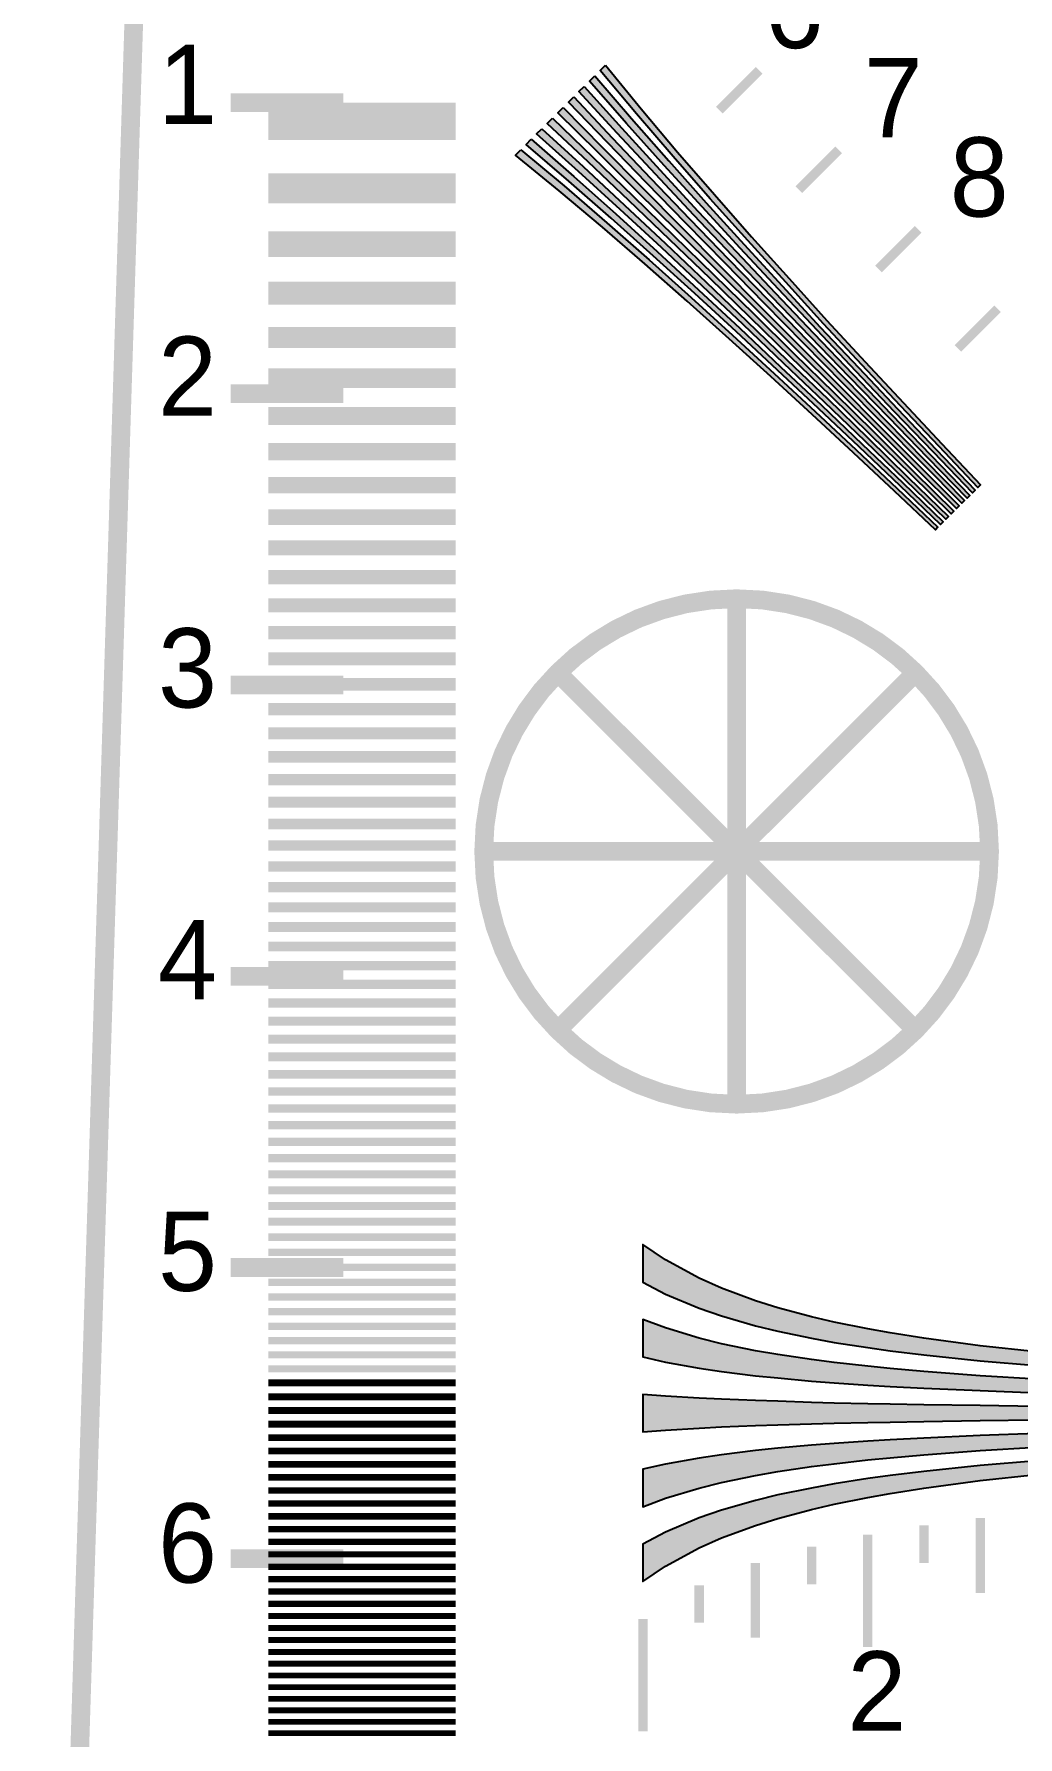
# Model space of a CAD drawing. Header units: millimetres. Extents: x 0 to 1582, y 0 to 984.
# Drawn here: x 381.1 to 591.2, y 435.1 to 798.9 of the extents above; entities that cross this region are included whole.
import ezdxf

# ---------------------------------------------------------------- set-up
doc = ezdxf.new("R2010")
doc.units = ezdxf.units.MM
for name, color, linetype in [('CENTER', 7, 'Continuous'), ('LABELS', 7, 'Continuous'), ('PERIPHERY', 7, 'Continuous')]:
    doc.layers.add(name, color=color, linetype=linetype)

msp = doc.modelspace()

# ---------------------------------------------------------------- hatches: boundary and pattern name
at = {"layer": 'CENTER', "true_color": 0x000000}
h = msp.add_hatch(color=7, dxfattribs=at)
h.dxf.hatch_style = 1
h.paths.add_polyline_path([(511.12, 532.25), (515.92, 529.69), (523.12, 526.65), (527.92, 525.01), (535.12, 522.93), (539.92, 521.77), (547.12, 520.25), (551.92, 519.37), (559.12, 518.25), (563.92, 517.57), (571.12, 516.69), (583.12, 515.45), (595.12, 514.45), (607.12, 513.57), (619.12, 512.85), (631.12, 512.25), (643.12, 511.73), (655.12, 511.25), (667.12, 510.85), (679.12, 510.49), (691.12, 510.13), (703.12, 509.85), (715.12, 509.57), (727.12, 509.33), (739.12, 509.13), (751.12, 508.93), (751.12, 510.25), (739.12, 510.53), (727.12, 510.81), (715.12, 511.09), (703.12, 511.45), (691.12, 511.81), (679.12, 512.25), (667.12, 512.73), (655.12, 513.25), (643.12, 513.85), (631.12, 514.53), (619.12, 515.33), (607.12, 516.25), (595.12, 517.33), (583.12, 518.65), (571.12, 520.25), (563.92, 521.41), (559.12, 522.25), (551.92, 523.69), (547.12, 524.81), (539.92, 526.77), (535.12, 528.25), (527.92, 530.93), (523.12, 533.05), (515.92, 536.97), (511.12, 540.25), (511.12, 532.25), (511.12, 532.25)])
h = msp.add_hatch(color=7, dxfattribs=at)
h.dxf.hatch_style = 1
h.paths.add_polyline_path([(511.12, 516.25), (515.92, 515.17), (523.12, 513.85), (527.92, 513.13), (535.12, 512.25), (539.92, 511.77), (547.12, 511.09), (551.92, 510.73), (559.12, 510.25), (563.92, 509.97), (571.12, 509.57), (583.12, 509.05), (595.12, 508.61), (607.12, 508.25), (619.12, 507.93), (631.12, 507.69), (643.12, 507.45), (655.12, 507.25), (667.12, 507.09), (679.12, 506.93), (691.12, 506.77), (703.12, 506.65), (715.12, 506.53), (727.12, 506.45), (739.12, 506.33), (751.12, 506.25), (751.12, 507.57), (739.12, 507.73), (727.12, 507.89), (715.12, 508.05), (703.12, 508.25), (691.12, 508.45), (679.12, 508.69), (667.12, 508.97), (655.12, 509.25), (643.12, 509.57), (631.12, 509.97), (619.12, 510.41), (607.12, 510.93), (595.12, 511.53), (583.12, 512.25), (571.12, 513.13), (563.92, 513.77), (559.12, 514.25), (551.92, 515.05), (547.12, 515.69), (539.92, 516.77), (535.12, 517.57), (527.92, 519.05), (523.12, 520.25), (515.92, 522.45), (511.12, 524.25), (511.12, 516.25), (511.12, 516.25)])
h = msp.add_hatch(color=7, dxfattribs=at)
h.dxf.hatch_style = 1
h.paths.add_polyline_path([(511.12, 500.25), (515.92, 500.61), (523.12, 501.05), (527.92, 501.29), (535.12, 501.57), (539.92, 501.77), (547.12, 501.97), (551.92, 502.09), (559.12, 502.25), (563.92, 502.33), (571.12, 502.49), (583.12, 502.65), (595.12, 502.81), (607.12, 502.93), (619.12, 503.01), (631.12, 503.09), (643.12, 503.17), (655.12, 503.25), (667.12, 503.29), (679.12, 503.37), (691.12, 503.41), (703.12, 503.45), (715.12, 503.49), (727.12, 503.53), (739.12, 503.57), (751.12, 503.57), (751.12, 504.93), (739.12, 504.93), (727.12, 504.97), (715.12, 505.01), (703.12, 505.05), (691.12, 505.09), (679.12, 505.13), (667.12, 505.21), (655.12, 505.25), (643.12, 505.33), (631.12, 505.41), (619.12, 505.49), (607.12, 505.57), (595.12, 505.69), (583.12, 505.85), (571.12, 506.01), (563.92, 506.17), (559.12, 506.25), (551.92, 506.41), (547.12, 506.53), (539.92, 506.77), (535.12, 506.93), (527.92, 507.21), (523.12, 507.45), (515.92, 507.89), (511.12, 508.25), (511.12, 500.25), (511.12, 500.25)])
h = msp.add_hatch(color=7, dxfattribs=at)
h.dxf.hatch_style = 1
h.paths.add_polyline_path([(511.12, 484.25), (515.92, 486.05), (523.12, 488.25), (527.92, 489.45), (535.12, 490.93), (539.92, 491.77), (547.12, 492.81), (551.92, 493.45), (559.12, 494.25), (563.92, 494.73), (571.12, 495.37), (583.12, 496.25), (595.12, 496.97), (607.12, 497.57), (619.12, 498.09), (631.12, 498.53), (643.12, 498.93), (655.12, 499.25), (667.12, 499.53), (679.12, 499.81), (691.12, 500.05), (703.12, 500.25), (715.12, 500.45), (727.12, 500.61), (739.12, 500.77), (751.12, 500.93), (751.12, 502.25), (739.12, 502.17), (727.12, 502.05), (715.12, 501.97), (703.12, 501.85), (691.12, 501.73), (679.12, 501.57), (667.12, 501.41), (655.12, 501.25), (643.12, 501.05), (631.12, 500.81), (619.12, 500.57), (607.12, 500.25), (595.12, 499.89), (583.12, 499.45), (571.12, 498.93), (563.92, 498.53), (559.12, 498.25), (551.92, 497.77), (547.12, 497.41), (539.92, 496.77), (535.12, 496.25), (527.92, 495.37), (523.12, 494.65), (515.92, 493.33), (511.12, 492.25), (511.12, 484.25), (511.12, 484.25)])
h = msp.add_hatch(color=7, dxfattribs=at)
h.dxf.hatch_style = 1
h.paths.add_polyline_path([(511.12, 468.25), (515.92, 471.53), (523.12, 475.45), (527.92, 477.57), (535.12, 480.25), (539.92, 481.77), (547.12, 483.69), (551.92, 484.81), (559.12, 486.25), (563.92, 487.09), (571.12, 488.25), (583.12, 489.85), (595.12, 491.17), (607.12, 492.25), (619.12, 493.17), (631.12, 493.97), (643.12, 494.65), (655.12, 495.25), (667.12, 495.77), (679.12, 496.25), (691.12, 496.69), (703.12, 497.05), (715.12, 497.41), (727.12, 497.69), (739.12, 497.97), (751.12, 498.25), (751.12, 499.57), (739.12, 499.37), (727.12, 499.17), (715.12, 498.93), (703.12, 498.65), (691.12, 498.37), (679.12, 498.01), (667.12, 497.65), (655.12, 497.25), (643.12, 496.77), (631.12, 496.25), (619.12, 495.65), (607.12, 494.93), (595.12, 494.05), (583.12, 493.05), (571.12, 491.81), (563.92, 490.93), (559.12, 490.25), (551.92, 489.13), (547.12, 488.25), (539.92, 486.77), (535.12, 485.57), (527.92, 483.49), (523.12, 481.85), (515.92, 478.81), (511.12, 476.25), (511.12, 468.25)])
at = {"layer": 'PERIPHERY', "true_color": 0x000000}
h = msp.add_hatch(color=7, dxfattribs=at)
h.dxf.hatch_style = 1
h.paths.add_polyline_path([(500.86, 789.99), (508.66, 780.82), (516.61, 771.8), (524.61, 762.83), (532.7, 753.95), (540.82, 745.1), (548.99, 736.3), (557.23, 727.56), (565.46, 718.82), (573.74, 710.14), (582.03, 701.46), (581.47, 700.89), (573.15, 709.55), (564.83, 718.2), (556.55, 726.89), (548.29, 735.6), (540.08, 744.37), (531.88, 753.13), (523.74, 761.96), (515.65, 770.84), (507.64, 779.8), (499.72, 788.85), (500.86, 789.99)])
h = msp.add_hatch(color=7, dxfattribs=at)
h.dxf.hatch_style = 1
h.paths.add_polyline_path([(503.12, 792.25), (510.73, 782.89), (518.48, 773.67), (526.37, 764.59), (534.32, 755.57), (542.35, 746.63), (550.41, 737.72), (558.56, 728.89), (566.73, 720.1), (574.93, 711.33), (583.16, 702.59), (582.6, 702.02), (574.34, 710.74), (566.11, 719.48), (557.88, 728.22), (549.7, 737.01), (541.59, 745.87), (533.5, 754.75), (525.49, 763.71), (517.54, 772.73), (509.71, 781.87), (501.99, 791.12), (503.12, 792.25)])
h = msp.add_hatch(color=7, dxfattribs=at)
h.dxf.hatch_style = 1
h.paths.add_polyline_path([(498.59, 787.72), (506.62, 778.79), (514.71, 769.9), (522.86, 761.08), (531.09, 752.34), (539.32, 743.6), (547.58, 734.89), (555.9, 726.24), (564.21, 717.58), (572.56, 708.95), (580.9, 700.33), (580.33, 699.76), (571.96, 708.36), (563.59, 716.96), (555.22, 725.56), (546.87, 734.19), (538.56, 742.84), (530.27, 751.52), (522.01, 760.23), (513.78, 768.97), (505.58, 777.74), (497.46, 786.59), (498.59, 787.72)])
h = msp.add_hatch(color=7, dxfattribs=at)
h.dxf.hatch_style = 1
h.paths.add_polyline_path([(494.07, 783.2), (502.5, 774.66), (510.95, 766.14), (519.38, 757.6), (527.84, 749.09), (536.3, 740.57), (544.75, 732.06), (553.24, 723.57), (561.7, 715.06), (570.18, 706.58), (578.64, 698.06), (578.07, 697.5), (569.56, 705.95), (561.07, 714.44), (552.56, 722.9), (544.05, 731.35), (535.56, 739.84), (527.05, 748.3), (518.53, 756.75), (509.99, 765.18), (501.48, 773.64), (492.94, 782.07), (494.07, 783.2)])
h = msp.add_hatch(color=7, dxfattribs=at)
h.dxf.hatch_style = 1
h.paths.add_polyline_path([(496.33, 785.46), (504.56, 776.72), (512.82, 768.01), (521.14, 759.36), (529.45, 750.7), (537.83, 742.1), (546.17, 733.48), (554.57, 724.91), (562.97, 716.34), (571.37, 707.77), (579.77, 699.2), (579.2, 698.63), (570.78, 707.17), (562.32, 715.69), (553.89, 724.23), (545.46, 732.77), (537.06, 741.34), (528.66, 749.91), (520.26, 758.48), (511.89, 767.08), (503.54, 775.71), (495.2, 784.33), (496.33, 785.46)])
h = msp.add_hatch(color=7, dxfattribs=at)
h.dxf.hatch_style = 1
h.paths.add_polyline_path([(489.54, 778.67), (498.39, 770.56), (507.16, 762.35), (515.9, 754.12), (524.61, 745.86), (533.3, 737.58), (541.92, 729.23), (550.58, 720.92), (559.18, 712.54), (567.77, 704.17), (576.37, 695.8), (575.81, 695.23), (567.18, 703.58), (558.56, 711.92), (549.9, 720.24), (541.22, 728.52), (532.53, 736.81), (523.8, 745.04), (515.06, 753.27), (506.23, 761.42), (497.35, 769.51), (488.41, 777.54), (489.54, 778.67)])
h = msp.add_hatch(color=7, dxfattribs=at)
h.dxf.hatch_style = 1
h.paths.add_polyline_path([(491.8, 780.93), (500.43, 772.59), (509.06, 764.25), (517.66, 755.88), (526.23, 747.48), (534.8, 739.08), (543.34, 730.65), (551.91, 722.25), (560.45, 713.82), (568.96, 705.36), (577.51, 696.93), (576.94, 696.37), (568.37, 704.77), (559.8, 713.17), (551.23, 721.57), (542.63, 729.94), (534.03, 738.31), (525.44, 746.68), (516.78, 755), (508.12, 763.32), (499.41, 771.57), (490.67, 779.81), (491.8, 780.93)])
h = msp.add_hatch(color=7, dxfattribs=at)
h.dxf.hatch_style = 1
h.paths.add_polyline_path([(487.28, 776.41), (496.33, 768.49), (505.3, 760.49), (514.18, 752.4), (523, 744.25), (531.77, 736.05), (540.51, 727.82), (549.25, 719.59), (557.93, 711.3), (566.59, 702.99), (575.24, 694.67), (574.68, 694.11), (566, 702.39), (557.31, 710.68), (548.57, 718.91), (539.81, 727.11), (531.04, 735.32), (522.18, 743.43), (513.3, 751.52), (504.34, 759.53), (495.31, 767.48), (486.15, 775.28), (487.28, 776.41)])
h = msp.add_hatch(color=7, dxfattribs=at)
h.dxf.hatch_style = 1
h.paths.add_polyline_path([(485.02, 774.15), (494.27, 766.43), (503.4, 758.59), (512.43, 750.64), (521.39, 742.64), (530.27, 734.55), (539.1, 726.4), (547.92, 718.26), (556.66, 710.03), (565.4, 701.8), (574.11, 693.54), (573.55, 692.97), (564.81, 701.2), (556.04, 709.41), (547.24, 717.58), (538.39, 725.7), (529.51, 733.79), (520.57, 741.82), (511.55, 749.77), (502.47, 757.66), (493.25, 765.41), (483.89, 773.02), (485.02, 774.15)])

# ---------------------------------------------------------------- linework, layer by layer
at = {"layer": 'CENTER', "color": 250, "lineweight": 35}
for points, const_width in [([(585.12, 624.25), (584.84, 618.73), (584.02, 613.37), (582.69, 608.19), (580.88, 603.23), (578.6, 598.51), (575.9, 594.06), (572.79, 589.9), (569.3, 586.07), (565.47, 582.58), (561.31, 579.47), (556.86, 576.77), (552.14, 574.49), (547.18, 572.68), (542, 571.35), (536.64, 570.53), (531.12, 570.25), (525.6, 570.53), (520.24, 571.35), (515.06, 572.68), (510.1, 574.49), (505.38, 576.77), (500.93, 579.47), (496.77, 582.58), (492.94, 586.07), (489.45, 589.9), (486.34, 594.06), (483.64, 598.51), (481.36, 603.23), (479.55, 608.19), (478.22, 613.37), (477.4, 618.73), (477.12, 624.25), (477.4, 629.77), (478.22, 635.13), (479.55, 640.31), (481.36, 645.27), (483.64, 649.99), (486.34, 654.44), (489.45, 658.6), (492.94, 662.43), (496.77, 665.92), (500.93, 669.03), (505.38, 671.73), (510.1, 674.01), (515.06, 675.82), (520.24, 677.15), (525.6, 677.97), (531.12, 678.25), (536.64, 677.97), (542, 677.15), (547.18, 675.82), (552.14, 674.01), (556.86, 671.73), (561.31, 669.03), (565.47, 665.92), (569.3, 662.43), (572.79, 658.6), (575.9, 654.44), (578.6, 649.99), (580.88, 645.27), (582.69, 640.31), (584.02, 635.13), (584.84, 629.77), (585.12, 624.25)], 4), ([(531.12, 678.25), (531.12, 570.25)], 4), ([(492.93, 586.07), (569.3, 662.43)], 4), ([(492.94, 662.43), (569.3, 586.07)], 4), ([(477.12, 624.25), (585.12, 624.25)], 4), ([(571.12, 472.25), (571.12, 480.25)], 2), ([(583.12, 465.85), (583.12, 481.85)], 2), ([(547.12, 467.69), (547.12, 475.69)], 2), ([(559.12, 454.25), (559.12, 478.25)], 2), ([(535.12, 456.25), (535.12, 472.25)], 2), ([(523.12, 459.45), (523.12, 467.45)], 2), ([(511.12, 436.25), (511.12, 460.25)], 2)]:
    msp.add_lwpolyline(points, dxfattribs=dict(at, const_width=const_width))
at = {"layer": 'CENTER', "color": 250}
for points in [[(595.12, 517.33), (583.12, 518.65), (571.12, 520.25), (563.92, 521.41), (559.12, 522.25), (551.92, 523.69), (547.12, 524.81), (539.92, 526.77), (535.12, 528.25), (527.92, 530.93), (523.12, 533.05), (515.92, 536.97), (511.12, 540.25), (511.12, 532.25), (511.12, 532.25), (511.12, 532.25), (515.92, 529.69), (523.12, 526.65), (527.92, 525.01), (535.12, 522.93), (539.92, 521.77), (547.12, 520.25), (551.92, 519.37), (559.12, 518.25), (563.92, 517.57), (571.12, 516.69), (583.12, 515.45), (595.12, 514.45)], [(595.12, 511.53), (583.12, 512.25), (571.12, 513.13), (563.92, 513.77), (559.12, 514.25), (551.92, 515.05), (547.12, 515.69), (539.92, 516.77), (535.12, 517.57), (527.92, 519.05), (523.12, 520.25), (515.92, 522.45), (511.12, 524.25), (511.12, 516.25), (511.12, 516.25), (511.12, 516.25), (515.92, 515.17), (523.12, 513.85), (527.92, 513.13), (535.12, 512.25), (539.92, 511.77), (547.12, 511.09), (551.92, 510.73), (559.12, 510.25), (563.92, 509.97), (571.12, 509.57), (583.12, 509.05), (595.12, 508.61)], [(595.12, 505.69), (583.12, 505.85), (571.12, 506.01), (563.92, 506.17), (559.12, 506.25), (551.92, 506.41), (547.12, 506.53), (539.92, 506.77), (535.12, 506.93), (527.92, 507.21), (523.12, 507.45), (515.92, 507.89), (511.12, 508.25), (511.12, 500.25), (511.12, 500.25), (511.12, 500.25), (515.92, 500.61), (523.12, 501.05), (527.92, 501.29), (535.12, 501.57), (539.92, 501.77), (547.12, 501.97), (551.92, 502.09), (559.12, 502.25), (563.92, 502.33), (571.12, 502.49), (583.12, 502.65), (595.12, 502.81)], [(595.12, 499.89), (583.12, 499.45), (571.12, 498.93), (563.92, 498.53), (559.12, 498.25), (551.92, 497.77), (547.12, 497.41), (539.92, 496.77), (535.12, 496.25), (527.92, 495.37), (523.12, 494.65), (515.92, 493.33), (511.12, 492.25), (511.12, 484.25), (511.12, 484.25), (511.12, 484.25), (515.92, 486.05), (523.12, 488.25), (527.92, 489.45), (535.12, 490.93), (539.92, 491.77), (547.12, 492.81), (551.92, 493.45), (559.12, 494.25), (563.92, 494.73), (571.12, 495.37), (583.12, 496.25), (595.12, 496.97)], [(595.12, 494.05), (583.12, 493.05), (571.12, 491.81), (563.92, 490.93), (559.12, 490.25), (551.92, 489.13), (547.12, 488.25), (539.92, 486.77), (535.12, 485.57), (527.92, 483.49), (523.12, 481.85), (515.92, 478.81), (511.12, 476.25), (511.12, 468.25), (511.12, 468.25), (515.92, 471.53), (523.12, 475.45), (527.92, 477.57), (535.12, 480.25), (539.92, 481.77), (547.12, 483.69), (551.92, 484.81), (559.12, 486.25), (563.92, 487.09), (571.12, 488.25), (583.12, 489.85), (595.12, 491.17)]]:
    msp.add_lwpolyline(points, dxfattribs=at)
at = {"layer": 'CENTER', "color": 250, "true_color": 0x000000}
for points in [[(511.12, 532.25), (515.92, 536.97), (511.12, 540.25)], [(511.12, 532.25), (523.12, 533.05), (515.92, 536.97)], [(511.12, 532.25), (527.92, 530.93), (523.12, 533.05)], [(511.12, 532.25), (515.92, 529.69), (523.12, 526.65)], [(511.12, 532.25), (523.12, 526.65), (527.92, 525.01)], [(511.12, 532.25), (527.92, 525.01), (535.12, 522.93)], [(511.12, 532.25), (535.12, 522.93), (539.92, 521.77)], [(511.12, 532.25), (539.92, 521.77), (547.12, 520.25)], [(511.12, 532.25), (547.12, 520.25), (551.92, 519.37)], [(511.12, 532.25), (551.92, 519.37), (559.12, 518.25)], [(511.12, 532.25), (559.12, 518.25), (563.92, 517.57)], [(511.12, 532.25), (563.92, 517.57), (571.12, 516.69)], [(511.12, 532.25), (571.12, 516.69), (583.12, 515.45)], [(511.12, 532.25), (583.12, 515.45), (595.12, 514.45)], [(511.12, 532.25), (595.12, 514.45), (551.92, 523.69)], [(511.12, 532.25), (551.92, 523.69), (547.12, 524.81)], [(511.12, 532.25), (547.12, 524.81), (539.92, 526.77)], [(511.12, 532.25), (539.92, 526.77), (535.12, 528.25)], [(511.12, 532.25), (535.12, 528.25), (527.92, 530.93)], [(511.12, 516.25), (515.92, 522.45), (511.12, 524.25)], [(511.12, 516.25), (523.12, 520.25), (515.92, 522.45)], [(595.12, 514.45), (559.12, 522.25), (551.92, 523.69)], [(595.12, 514.45), (563.92, 521.41), (559.12, 522.25)], [(595.12, 514.45), (571.12, 520.25), (563.92, 521.41)], [(511.12, 516.25), (527.92, 519.05), (523.12, 520.25)], [(511.12, 516.25), (535.12, 517.57), (527.92, 519.05)], [(511.12, 516.25), (539.92, 516.77), (535.12, 517.57)], [(511.12, 516.25), (547.12, 515.69), (539.92, 516.77)], [(595.12, 514.45), (583.12, 518.65), (571.12, 520.25)], [(595.12, 514.45), (595.12, 517.33), (583.12, 518.65)], [(511.12, 516.25), (515.92, 515.17), (523.12, 513.85)], [(511.12, 516.25), (523.12, 513.85), (527.92, 513.13)], [(511.12, 516.25), (527.92, 513.13), (535.12, 512.25)], [(511.12, 516.25), (535.12, 512.25), (539.92, 511.77)], [(511.12, 516.25), (539.92, 511.77), (547.12, 511.09)], [(511.12, 516.25), (547.12, 511.09), (551.92, 510.73)], [(511.12, 516.25), (551.92, 510.73), (559.12, 510.25)], [(511.12, 516.25), (559.12, 510.25), (563.92, 509.97)], [(511.12, 516.25), (563.92, 509.97), (571.12, 509.57)], [(511.12, 516.25), (571.12, 509.57), (583.12, 509.05)], [(511.12, 516.25), (583.12, 509.05), (595.12, 508.61)], [(511.12, 516.25), (595.12, 508.61), (607.12, 508.25)], [(511.12, 516.25), (607.12, 508.25), (619.12, 507.93)], [(511.12, 516.25), (619.12, 507.93), (631.12, 507.69)], [(511.12, 516.25), (631.12, 507.69), (643.12, 507.45)], [(511.12, 516.25), (643.12, 507.45), (655.12, 507.25)], [(511.12, 516.25), (655.12, 507.25), (667.12, 507.09)], [(511.12, 516.25), (667.12, 507.09), (595.12, 511.53)], [(511.12, 516.25), (595.12, 511.53), (583.12, 512.25)], [(511.12, 516.25), (583.12, 512.25), (571.12, 513.13)], [(511.12, 516.25), (571.12, 513.13), (563.92, 513.77)], [(511.12, 516.25), (563.92, 513.77), (559.12, 514.25)], [(511.12, 516.25), (559.12, 514.25), (551.92, 515.05)], [(511.12, 516.25), (551.92, 515.05), (547.12, 515.69)], [(511.12, 500.25), (515.92, 507.89), (511.12, 508.25)], [(511.12, 500.25), (523.12, 507.45), (515.92, 507.89)], [(511.12, 500.25), (527.92, 507.21), (523.12, 507.45)], [(511.12, 500.25), (535.12, 506.93), (527.92, 507.21)], [(511.12, 500.25), (539.92, 506.77), (535.12, 506.93)], [(511.12, 500.25), (547.12, 506.53), (539.92, 506.77)], [(511.12, 500.25), (551.92, 506.41), (547.12, 506.53)], [(511.12, 500.25), (559.12, 506.25), (551.92, 506.41)], [(511.12, 500.25), (563.92, 506.17), (559.12, 506.25)], [(511.12, 500.25), (571.12, 506.01), (563.92, 506.17)], [(511.12, 500.25), (583.12, 505.85), (571.12, 506.01)], [(511.12, 500.25), (515.92, 500.61), (583.12, 505.85)], [(515.92, 500.61), (595.12, 505.69), (583.12, 505.85)], [(515.92, 500.61), (523.12, 501.05), (595.12, 505.69)], [(523.12, 501.05), (607.12, 505.57), (595.12, 505.69)], [(523.12, 501.05), (527.92, 501.29), (607.12, 505.57)], [(527.92, 501.29), (619.12, 505.49), (607.12, 505.57)], [(527.92, 501.29), (539.92, 501.77), (619.12, 505.49)], [(539.92, 501.77), (631.12, 505.41), (619.12, 505.49)], [(539.92, 501.77), (643.12, 505.33), (631.12, 505.41)], [(539.92, 501.77), (655.12, 505.25), (643.12, 505.33)], [(539.92, 501.77), (547.12, 501.97), (655.12, 505.25)], [(547.12, 501.97), (667.12, 505.21), (655.12, 505.25)], [(547.12, 501.97), (551.92, 502.09), (667.12, 505.21)], [(551.92, 502.09), (679.12, 505.13), (667.12, 505.21)], [(551.92, 502.09), (559.12, 502.25), (679.12, 505.13)], [(559.12, 502.25), (691.12, 505.09), (679.12, 505.13)], [(559.12, 502.25), (571.12, 502.49), (691.12, 505.09)], [(559.12, 502.25), (563.92, 502.33), (571.12, 502.49)], [(571.12, 502.49), (703.12, 505.05), (691.12, 505.09)], [(571.12, 502.49), (715.12, 505.01), (703.12, 505.05)], [(571.12, 502.49), (727.12, 504.97), (715.12, 505.01)], [(571.12, 502.49), (739.12, 504.93), (727.12, 504.97)], [(571.12, 502.49), (583.12, 502.65), (751.12, 504.93)], [(571.12, 502.49), (751.12, 504.93), (739.12, 504.93)], [(583.12, 502.65), (595.12, 502.81), (751.12, 504.93)], [(523.12, 488.25), (527.92, 489.45), (563.92, 498.53)], [(523.12, 488.25), (563.92, 498.53), (559.12, 498.25)], [(527.92, 501.29), (535.12, 501.57), (539.92, 501.77)], [(527.92, 489.45), (535.12, 490.93), (571.12, 498.93)], [(527.92, 489.45), (571.12, 498.93), (563.92, 498.53)], [(535.12, 490.93), (539.92, 491.77), (583.12, 499.45)], [(535.12, 490.93), (583.12, 499.45), (571.12, 498.93)], [(539.92, 491.77), (547.12, 492.81), (595.12, 499.89)], [(539.92, 491.77), (595.12, 499.89), (583.12, 499.45)], [(547.12, 492.81), (551.92, 493.45), (595.12, 499.89)], [(551.92, 493.45), (559.12, 494.25), (607.12, 500.25)], [(551.92, 493.45), (607.12, 500.25), (595.12, 499.89)], [(559.12, 494.25), (563.92, 494.73), (619.12, 500.57)], [(559.12, 494.25), (619.12, 500.57), (607.12, 500.25)], [(563.92, 494.73), (571.12, 495.37), (631.12, 500.81)], [(563.92, 494.73), (631.12, 500.81), (619.12, 500.57)], [(571.12, 495.37), (583.12, 496.25), (643.12, 501.05)], [(571.12, 495.37), (643.12, 501.05), (631.12, 500.81)], [(583.12, 496.25), (595.12, 496.97), (667.12, 501.41)], [(583.12, 496.25), (667.12, 501.41), (655.12, 501.25)], [(583.12, 496.25), (655.12, 501.25), (643.12, 501.05)], [(511.12, 484.25), (515.92, 486.05), (539.92, 496.77)], [(511.12, 484.25), (539.92, 496.77), (535.12, 496.25)], [(511.12, 484.25), (535.12, 496.25), (527.92, 495.37)], [(511.12, 484.25), (527.92, 495.37), (523.12, 494.65)], [(515.92, 486.05), (523.12, 488.25), (551.92, 497.77)], [(515.92, 486.05), (551.92, 497.77), (547.12, 497.41)], [(515.92, 486.05), (547.12, 497.41), (539.92, 496.77)], [(523.12, 488.25), (559.12, 498.25), (551.92, 497.77)], [(559.12, 486.25), (563.92, 487.09), (607.12, 494.93)], [(559.12, 486.25), (607.12, 494.93), (595.12, 494.05)], [(563.92, 487.09), (571.12, 488.25), (607.12, 494.93)], [(571.12, 488.25), (583.12, 489.85), (619.12, 495.65)], [(571.12, 488.25), (619.12, 495.65), (607.12, 494.93)], [(583.12, 489.85), (595.12, 491.17), (643.12, 496.77)], [(583.12, 489.85), (643.12, 496.77), (631.12, 496.25)], [(583.12, 489.85), (631.12, 496.25), (619.12, 495.65)], [(511.12, 484.25), (523.12, 494.65), (515.92, 493.33)], [(511.12, 476.25), (551.92, 484.81), (595.12, 494.05)], [(511.12, 476.25), (595.12, 494.05), (583.12, 493.05)], [(511.12, 484.25), (515.92, 493.33), (511.12, 492.25)], [(511.12, 476.25), (583.12, 493.05), (571.12, 491.81)], [(511.12, 476.25), (571.12, 491.81), (563.92, 490.93)], [(551.92, 484.81), (559.12, 486.25), (595.12, 494.05)], [(511.12, 476.25), (563.92, 490.93), (559.12, 490.25)], [(511.12, 476.25), (559.12, 490.25), (551.92, 489.13)], [(511.12, 476.25), (551.92, 489.13), (547.12, 488.25)], [(511.12, 476.25), (547.12, 488.25), (539.92, 486.77)], [(511.12, 476.25), (539.92, 486.77), (535.12, 485.57)], [(511.12, 476.25), (535.12, 485.57), (527.92, 483.49)], [(511.12, 476.25), (547.12, 483.69), (551.92, 484.81)], [(511.12, 476.25), (539.92, 481.77), (547.12, 483.69)], [(511.12, 476.25), (527.92, 483.49), (523.12, 481.85)], [(523.12, 481.85), (515.92, 478.81), (511.12, 476.25)], [(511.12, 476.25), (535.12, 480.25), (539.92, 481.77)], [(511.12, 476.25), (527.92, 477.57), (535.12, 480.25)], [(511.12, 476.25), (523.12, 475.45), (527.92, 477.57)], [(511.12, 476.25), (511.12, 468.25), (515.92, 471.53)], [(511.12, 476.25), (515.92, 471.53), (523.12, 475.45)]]:
    msp.add_solid(points, dxfattribs=at)
at = {"layer": 'PERIPHERY', "color": 250, "lineweight": 35}
for points, const_width in [([(403.12, 824.25), (383.12, 184.25)], 3.99), ([(535.93, 791.12), (527.44, 782.63)], 2), ([(447.12, 784.25), (423.12, 784.25)], 4), ([(471.12, 780.25), (431.12, 780.25)], 8), ([(552.9, 774.15), (544.41, 765.66)], 2), ([(471.12, 765.94), (431.12, 765.94)], 6.44), ([(471.12, 754), (431.12, 754)], 5.55), ([(569.87, 757.18), (561.38, 748.69)], 2), ([(471.12, 743.53), (431.12, 743.53)], 4.95), ([(586.84, 740.21), (578.35, 731.72)], 2), ([(471.12, 734.07), (431.12, 734.07)], 4.52), ([(447.12, 722.03), (423.12, 722.03)], 4), ([(471.12, 725.37), (431.12, 725.37)], 4.18), ([(471.12, 717.29), (431.12, 717.29)], 3.91), ([(471.12, 709.69), (431.12, 709.69)], 3.69), ([(471.12, 702.5), (431.12, 702.5)], 3.5), ([(471.12, 695.67), (431.12, 695.67)], 3.34), ([(471.12, 689.14), (431.12, 689.14)], 3.2), ([(471.12, 682.87), (431.12, 682.87)], 3.07), ([(471.12, 676.84), (431.12, 676.84)], 2.96), ([(471.12, 671.02), (431.12, 671.02)], 2.86), ([(471.12, 665.39), (431.12, 665.39)], 2.77), ([(447.12, 659.81), (423.12, 659.81)], 4), ([(471.12, 659.94), (431.12, 659.94)], 2.69), ([(471.12, 654.64), (431.12, 654.64)], 2.61), ([(471.12, 649.48), (431.12, 649.48)], 2.54), ([(471.12, 644.46), (431.12, 644.46)], 2.48), ([(471.12, 639.56), (431.12, 639.56)], 2.42), ([(471.12, 634.78), (431.12, 634.78)], 2.36), ([(471.12, 630.1), (431.12, 630.1)], 2.31), ([(471.12, 625.52), (431.12, 625.52)], 2.26), ([(471.12, 621.04), (431.12, 621.04)], 2.22), ([(471.12, 616.64), (431.12, 616.64)], 2.18), ([(471.12, 612.33), (431.12, 612.33)], 2.14), ([(471.12, 608.1), (431.12, 608.1)], 2.1), ([(471.12, 603.94), (431.12, 603.94)], 2.06), ([(471.12, 599.85), (431.12, 599.85)], 2.03), ([(447.12, 597.58), (423.12, 597.58)], 4), ([(471.12, 595.83), (431.12, 595.83)], 1.99), ([(471.12, 591.88), (431.12, 591.88)], 1.96), ([(471.12, 587.98), (431.12, 587.98)], 1.93), ([(471.12, 584.14), (431.12, 584.14)], 1.9), ([(471.12, 580.36), (431.12, 580.36)], 1.88), ([(471.12, 576.64), (431.12, 576.64)], 1.85), ([(471.12, 572.96), (431.12, 572.96)], 1.83), ([(471.12, 569.33), (431.12, 569.33)], 1.8), ([(471.12, 565.75), (431.12, 565.75)], 1.78), ([(471.12, 562.21), (431.12, 562.21)], 1.76), ([(471.12, 558.72), (431.12, 558.72)], 1.74), ([(471.12, 555.27), (431.12, 555.27)], 1.71), ([(471.12, 551.86), (431.12, 551.86)], 1.69), ([(471.12, 548.49), (431.12, 548.49)], 1.68), ([(471.12, 545.16), (431.12, 545.16)], 1.66), ([(471.12, 541.87), (431.12, 541.87)], 1.64), ([(471.12, 538.61), (431.12, 538.61)], 1.62), ([(447.12, 535.36), (423.12, 535.36)], 4), ([(471.12, 535.38), (431.12, 535.38)], 1.6), ([(471.12, 532.19), (431.12, 532.19)], 1.59), ([(471.12, 529.03), (431.12, 529.03)], 1.57), ([(471.12, 525.9), (431.12, 525.9)], 1.56), ([(471.12, 522.8), (431.12, 522.8)], 1.54), ([(471.12, 519.73), (431.12, 519.73)], 1.53), ([(471.12, 516.69), (431.12, 516.69)], 1.51), ([(471.12, 513.68), (431.12, 513.68)], 1.5), ([(471.12, 510.7), (431.12, 510.7)], 1.49), ([(471.12, 507.74), (431.12, 507.74)], 1.47), ([(471.12, 504.81), (431.12, 504.81)], 1.46), ([(471.12, 501.9), (431.12, 501.9)], 1.45), ([(471.12, 499.02), (431.12, 499.02)], 1.44), ([(471.12, 496.16), (431.12, 496.16)], 1.42), ([(471.12, 493.32), (431.12, 493.32)], 1.41), ([(471.12, 490.51), (431.12, 490.51)], 1.4), ([(471.12, 487.72), (431.12, 487.72)], 1.39), ([(471.12, 484.95), (431.12, 484.95)], 1.38), ([(471.12, 482.2), (431.12, 482.2)], 1.37), ([(471.12, 479.47), (431.12, 479.47)], 1.36), ([(471.12, 476.76), (431.12, 476.76)], 1.35), ([(447.12, 473.14), (423.12, 473.14)], 4), ([(471.12, 474.08), (431.12, 474.08)], 1.34), ([(471.12, 471.41), (431.12, 471.41)], 1.33), ([(471.12, 468.76), (431.12, 468.76)], 1.32), ([(471.12, 466.13), (431.12, 466.13)], 1.31), ([(471.12, 463.51), (431.12, 463.51)], 1.3), ([(471.12, 460.92), (431.12, 460.92)], 1.29), ([(471.12, 458.34), (431.12, 458.34)], 1.28), ([(471.12, 455.78), (431.12, 455.78)], 1.28), ([(471.12, 453.23), (431.12, 453.23)], 1.27), ([(471.12, 450.71), (431.12, 450.71)], 1.26), ([(471.12, 448.2), (431.12, 448.2)], 1.25), ([(471.12, 445.7), (431.12, 445.7)], 1.24), ([(471.12, 443.22), (431.12, 443.22)], 1.24), ([(471.12, 440.75), (431.12, 440.75)], 1.23), ([(471.12, 438.31), (431.12, 438.31)], 1.22), ([(471.12, 435.87), (431.12, 435.87)], 1.21)]:
    msp.add_lwpolyline(points, dxfattribs=dict(at, const_width=const_width))
at = {"layer": 'PERIPHERY', "color": 250}
for points in [[(500.86, 789.99), (508.66, 780.82), (516.61, 771.8), (524.61, 762.83), (532.7, 753.95), (540.82, 745.1), (548.99, 736.3), (557.23, 727.56), (565.46, 718.82), (573.74, 710.14), (582.03, 701.46), (581.47, 700.89), (573.15, 709.55), (564.83, 718.2), (556.55, 726.89), (548.29, 735.6), (540.08, 744.37), (531.88, 753.13), (523.74, 761.96), (515.65, 770.84), (507.64, 779.8), (499.72, 788.85), (500.86, 789.99)], [(503.12, 792.25), (510.73, 782.89), (518.48, 773.67), (526.37, 764.59), (534.32, 755.57), (542.35, 746.63), (550.41, 737.72), (558.56, 728.89), (566.73, 720.1), (574.93, 711.33), (583.16, 702.59), (582.6, 702.02), (574.34, 710.74), (566.11, 719.48), (557.88, 728.22), (549.7, 737.01), (541.59, 745.87), (533.5, 754.75), (525.49, 763.71), (517.54, 772.73), (509.71, 781.87), (501.99, 791.12), (503.12, 792.25)], [(498.59, 787.72), (506.62, 778.79), (514.71, 769.9), (522.86, 761.08), (531.09, 752.34), (539.32, 743.6), (547.58, 734.89), (555.9, 726.24), (564.21, 717.58), (572.56, 708.95), (580.9, 700.33), (580.33, 699.76), (571.96, 708.36), (563.59, 716.96), (555.22, 725.56), (546.87, 734.19), (538.56, 742.84), (530.27, 751.52), (522.01, 760.23), (513.78, 768.97), (505.58, 777.74), (497.46, 786.59), (498.59, 787.72)], [(494.07, 783.2), (502.5, 774.66), (510.95, 766.14), (519.38, 757.6), (527.84, 749.09), (536.3, 740.57), (544.75, 732.06), (553.24, 723.57), (561.7, 715.06), (570.18, 706.58), (578.64, 698.06), (578.07, 697.5), (569.56, 705.95), (561.07, 714.44), (552.56, 722.9), (544.05, 731.35), (535.56, 739.84), (527.05, 748.3), (518.53, 756.75), (509.99, 765.18), (501.48, 773.64), (492.94, 782.07), (494.07, 783.2)], [(496.33, 785.46), (504.56, 776.72), (512.82, 768.01), (521.14, 759.36), (529.45, 750.7), (537.83, 742.1), (546.17, 733.48), (554.57, 724.91), (562.97, 716.34), (571.37, 707.77), (579.77, 699.2), (579.2, 698.63), (570.78, 707.17), (562.32, 715.69), (553.89, 724.23), (545.46, 732.77), (537.06, 741.34), (528.66, 749.91), (520.26, 758.48), (511.89, 767.08), (503.54, 775.71), (495.2, 784.33), (496.33, 785.46)], [(489.54, 778.67), (498.39, 770.56), (507.16, 762.35), (515.9, 754.12), (524.61, 745.86), (533.3, 737.58), (541.92, 729.23), (550.58, 720.92), (559.18, 712.54), (567.77, 704.17), (576.37, 695.8), (575.81, 695.23), (567.18, 703.58), (558.56, 711.92), (549.9, 720.24), (541.22, 728.52), (532.53, 736.81), (523.8, 745.04), (515.06, 753.27), (506.23, 761.42), (497.35, 769.51), (488.41, 777.54), (489.54, 778.67)], [(491.8, 780.93), (500.43, 772.59), (509.06, 764.25), (517.66, 755.88), (526.23, 747.48), (534.8, 739.08), (543.34, 730.65), (551.91, 722.25), (560.45, 713.82), (568.96, 705.36), (577.51, 696.93), (576.94, 696.37), (568.37, 704.77), (559.8, 713.17), (551.23, 721.57), (542.63, 729.94), (534.03, 738.31), (525.44, 746.68), (516.78, 755), (508.12, 763.32), (499.41, 771.57), (490.67, 779.81), (491.8, 780.93)], [(487.28, 776.41), (496.33, 768.49), (505.3, 760.49), (514.18, 752.4), (523, 744.25), (531.77, 736.05), (540.51, 727.82), (549.25, 719.59), (557.93, 711.3), (566.59, 702.99), (575.24, 694.67), (574.68, 694.11), (566, 702.39), (557.31, 710.68), (548.57, 718.91), (539.81, 727.11), (531.04, 735.32), (522.18, 743.43), (513.3, 751.52), (504.34, 759.53), (495.31, 767.48), (486.15, 775.28), (487.28, 776.41)], [(485.02, 774.15), (494.27, 766.43), (503.4, 758.59), (512.43, 750.64), (521.39, 742.64), (530.27, 734.55), (539.1, 726.4), (547.92, 718.26), (556.66, 710.03), (565.4, 701.8), (574.11, 693.54), (573.55, 692.97), (564.81, 701.2), (556.04, 709.41), (547.24, 717.58), (538.39, 725.7), (529.51, 733.79), (520.57, 741.82), (511.55, 749.77), (502.47, 757.66), (493.25, 765.41), (483.89, 773.02), (485.02, 774.15)]]:
    msp.add_lwpolyline(points, close=True, dxfattribs=at)
at = {"layer": 'PERIPHERY', "color": 250, "true_color": 0x000000}
for points in [[(500.86, 789.99), (499.72, 788.85), (507.64, 779.8)], [(500.86, 789.99), (507.64, 779.8), (515.65, 770.84)], [(500.86, 789.99), (515.65, 770.84), (523.74, 761.96)], [(500.86, 789.99), (523.74, 761.96), (531.88, 753.13)], [(531.88, 753.13), (508.66, 780.82), (500.86, 789.99)], [(503.12, 792.25), (501.99, 791.12), (509.71, 781.87)], [(503.12, 792.25), (509.71, 781.87), (517.54, 772.73)], [(503.12, 792.25), (517.54, 772.73), (525.49, 763.71)], [(503.12, 792.25), (525.49, 763.71), (533.5, 754.75)], [(533.5, 754.75), (510.73, 782.89), (503.12, 792.25)], [(498.59, 787.72), (497.46, 786.59), (505.58, 777.74)], [(498.59, 787.72), (505.58, 777.74), (513.78, 768.97)], [(498.59, 787.72), (513.78, 768.97), (522.01, 760.23)], [(498.59, 787.72), (522.01, 760.23), (530.27, 751.52)], [(498.59, 787.72), (530.27, 751.52), (538.56, 742.84)], [(538.56, 742.84), (506.62, 778.79), (498.59, 787.72)], [(494.07, 783.2), (492.94, 782.07), (501.48, 773.64)], [(494.07, 783.2), (501.48, 773.64), (509.99, 765.18)], [(494.07, 783.2), (509.99, 765.18), (518.53, 756.75)], [(494.07, 783.2), (518.53, 756.75), (527.05, 748.3)], [(494.07, 783.2), (527.05, 748.3), (535.56, 739.84)], [(494.07, 783.2), (535.56, 739.84), (544.05, 731.35)], [(494.07, 783.2), (544.05, 731.35), (552.56, 722.9)], [(494.07, 783.2), (552.56, 722.9), (561.07, 714.44)], [(494.07, 783.2), (561.07, 714.44), (569.56, 705.95)], [(494.07, 783.2), (569.56, 705.95), (578.07, 697.5)], [(578.07, 697.5), (502.5, 774.66), (494.07, 783.2)], [(496.33, 785.46), (495.2, 784.33), (503.54, 775.71)], [(496.33, 785.46), (503.54, 775.71), (511.89, 767.08)], [(496.33, 785.46), (511.89, 767.08), (520.26, 758.48)], [(496.33, 785.46), (520.26, 758.48), (528.66, 749.91)], [(496.33, 785.46), (528.66, 749.91), (537.06, 741.34)], [(496.33, 785.46), (537.06, 741.34), (545.46, 732.77)], [(496.33, 785.46), (545.46, 732.77), (553.89, 724.23)], [(553.89, 724.23), (504.56, 776.72), (496.33, 785.46)], [(533.5, 754.75), (518.48, 773.67), (510.73, 782.89)], [(489.54, 778.67), (488.41, 777.54), (497.35, 769.51)], [(489.54, 778.67), (497.35, 769.51), (506.23, 761.42)], [(489.54, 778.67), (506.23, 761.42), (515.06, 753.27)], [(489.54, 778.67), (515.06, 753.27), (523.8, 745.04)], [(489.54, 778.67), (523.8, 745.04), (532.53, 736.81)], [(489.54, 778.67), (532.53, 736.81), (541.22, 728.52)], [(489.54, 778.67), (541.22, 728.52), (549.9, 720.24)], [(489.54, 778.67), (549.9, 720.24), (558.56, 711.92)], [(489.54, 778.67), (558.56, 711.92), (567.18, 703.58)], [(489.54, 778.67), (567.18, 703.58), (576.37, 695.8)], [(489.54, 778.67), (576.37, 695.8), (567.77, 704.17)], [(489.54, 778.67), (567.77, 704.17), (559.18, 712.54)], [(489.54, 778.67), (559.18, 712.54), (550.58, 720.92)], [(489.54, 778.67), (550.58, 720.92), (541.92, 729.23)], [(489.54, 778.67), (541.92, 729.23), (533.3, 737.58)], [(489.54, 778.67), (533.3, 737.58), (524.61, 745.86)], [(489.54, 778.67), (524.61, 745.86), (515.9, 754.12)], [(489.54, 778.67), (515.9, 754.12), (507.16, 762.35)], [(507.16, 762.35), (498.39, 770.56), (489.54, 778.67)], [(491.8, 780.93), (490.67, 779.81), (499.41, 771.57)], [(491.8, 780.93), (499.41, 771.57), (508.12, 763.32)], [(491.8, 780.93), (508.12, 763.32), (516.78, 755)], [(491.8, 780.93), (516.78, 755), (525.44, 746.68)], [(491.8, 780.93), (525.44, 746.68), (534.03, 738.31)], [(491.8, 780.93), (534.03, 738.31), (542.63, 729.94)], [(491.8, 780.93), (542.63, 729.94), (551.23, 721.57)], [(491.8, 780.93), (551.23, 721.57), (559.8, 713.17)], [(491.8, 780.93), (559.8, 713.17), (568.37, 704.77)], [(491.8, 780.93), (568.37, 704.77), (576.94, 696.37)], [(491.8, 780.93), (576.94, 696.37), (577.51, 696.93)], [(491.8, 780.93), (577.51, 696.93), (568.96, 705.36)], [(491.8, 780.93), (568.96, 705.36), (560.45, 713.82)], [(491.8, 780.93), (560.45, 713.82), (551.91, 722.25)], [(491.8, 780.93), (551.91, 722.25), (543.34, 730.65)], [(491.8, 780.93), (543.34, 730.65), (534.8, 739.08)], [(491.8, 780.93), (534.8, 739.08), (526.23, 747.48)], [(491.8, 780.93), (526.23, 747.48), (517.66, 755.88)], [(491.8, 780.93), (517.66, 755.88), (509.06, 764.25)], [(509.06, 764.25), (500.43, 772.59), (491.8, 780.93)], [(538.56, 742.84), (514.71, 769.9), (506.62, 778.79)], [(531.88, 753.13), (516.61, 771.8), (508.66, 780.82)], [(487.28, 776.41), (486.15, 775.28), (495.31, 767.48)], [(487.28, 776.41), (495.31, 767.48), (504.34, 759.53)], [(487.28, 776.41), (504.34, 759.53), (513.3, 751.52)], [(487.28, 776.41), (513.3, 751.52), (522.18, 743.43)], [(487.28, 776.41), (522.18, 743.43), (531.04, 735.32)], [(487.28, 776.41), (531.04, 735.32), (539.81, 727.11)], [(487.28, 776.41), (539.81, 727.11), (548.57, 718.91)], [(487.28, 776.41), (548.57, 718.91), (575.24, 694.67)], [(487.28, 776.41), (575.24, 694.67), (566.59, 702.99)], [(487.28, 776.41), (566.59, 702.99), (557.93, 711.3)], [(487.28, 776.41), (557.93, 711.3), (549.25, 719.59)], [(487.28, 776.41), (549.25, 719.59), (540.51, 727.82)], [(487.28, 776.41), (540.51, 727.82), (531.77, 736.05)], [(487.28, 776.41), (531.77, 736.05), (523, 744.25)], [(487.28, 776.41), (523, 744.25), (514.18, 752.4)], [(487.28, 776.41), (514.18, 752.4), (505.3, 760.49)], [(505.3, 760.49), (496.33, 768.49), (487.28, 776.41)], [(553.89, 724.23), (512.82, 768.01), (504.56, 776.72)], [(485.02, 774.15), (483.89, 773.02), (493.25, 765.41)], [(485.02, 774.15), (493.25, 765.41), (502.47, 757.66)], [(485.02, 774.15), (502.47, 757.66), (511.55, 749.77)], [(485.02, 774.15), (511.55, 749.77), (520.57, 741.82)], [(485.02, 774.15), (520.57, 741.82), (529.51, 733.79)], [(485.02, 774.15), (529.51, 733.79), (574.11, 693.54)], [(485.02, 774.15), (574.11, 693.54), (565.4, 701.8)], [(485.02, 774.15), (565.4, 701.8), (556.66, 710.03)], [(485.02, 774.15), (556.66, 710.03), (547.92, 718.26)], [(485.02, 774.15), (547.92, 718.26), (539.1, 726.4)], [(485.02, 774.15), (539.1, 726.4), (530.27, 734.55)], [(485.02, 774.15), (530.27, 734.55), (521.39, 742.64)], [(485.02, 774.15), (521.39, 742.64), (512.43, 750.64)], [(485.02, 774.15), (512.43, 750.64), (503.4, 758.59)], [(503.4, 758.59), (494.27, 766.43), (485.02, 774.15)], [(578.07, 697.5), (510.95, 766.14), (502.5, 774.66)], [(531.88, 753.13), (524.61, 762.83), (516.61, 771.8)], [(533.5, 754.75), (526.37, 764.59), (518.48, 773.67)], [(553.89, 724.23), (521.14, 759.36), (512.82, 768.01)], [(538.56, 742.84), (522.86, 761.08), (514.71, 769.9)], [(578.07, 697.5), (519.38, 757.6), (510.95, 766.14)], [(533.5, 754.75), (534.32, 755.57), (526.37, 764.59)], [(538.56, 742.84), (531.09, 752.34), (522.86, 761.08)], [(531.88, 753.13), (532.7, 753.95), (524.61, 762.83)], [(578.07, 697.5), (527.84, 749.09), (519.38, 757.6)], [(553.89, 724.23), (529.45, 750.7), (521.14, 759.36)], [(531.88, 753.13), (540.82, 745.1), (532.7, 753.95)], [(531.88, 753.13), (540.08, 744.37), (556.55, 726.89)], [(531.88, 753.13), (556.55, 726.89), (564.83, 718.2)], [(531.88, 753.13), (564.83, 718.2), (573.15, 709.55)], [(531.88, 753.13), (573.15, 709.55), (581.47, 700.89)], [(531.88, 753.13), (581.47, 700.89), (582.03, 701.46)], [(531.88, 753.13), (582.03, 701.46), (573.74, 710.14)], [(531.88, 753.13), (573.74, 710.14), (565.46, 718.82)], [(531.88, 753.13), (565.46, 718.82), (557.23, 727.56)], [(531.88, 753.13), (557.23, 727.56), (548.99, 736.3)], [(531.88, 753.13), (548.99, 736.3), (540.82, 745.1)], [(533.5, 754.75), (542.35, 746.63), (534.32, 755.57)], [(533.5, 754.75), (541.59, 745.87), (549.7, 737.01)], [(533.5, 754.75), (549.7, 737.01), (557.88, 728.22)], [(533.5, 754.75), (557.88, 728.22), (566.11, 719.48)], [(533.5, 754.75), (566.11, 719.48), (574.34, 710.74)], [(533.5, 754.75), (574.34, 710.74), (582.6, 702.02)], [(533.5, 754.75), (582.6, 702.02), (583.16, 702.59)], [(533.5, 754.75), (583.16, 702.59), (574.93, 711.33)], [(533.5, 754.75), (574.93, 711.33), (566.73, 720.1)], [(533.5, 754.75), (566.73, 720.1), (558.56, 728.89)], [(533.5, 754.75), (558.56, 728.89), (550.41, 737.72)], [(533.5, 754.75), (550.41, 737.72), (542.35, 746.63)], [(553.89, 724.23), (537.83, 742.1), (529.45, 750.7)], [(538.56, 742.84), (539.32, 743.6), (531.09, 752.34)], [(578.07, 697.5), (536.3, 740.57), (527.84, 749.09)], [(538.56, 742.84), (547.58, 734.89), (539.32, 743.6)], [(538.56, 742.84), (546.87, 734.19), (555.22, 725.56)], [(538.56, 742.84), (555.22, 725.56), (563.59, 716.96)], [(538.56, 742.84), (563.59, 716.96), (571.96, 708.36)], [(538.56, 742.84), (571.96, 708.36), (580.33, 699.76)], [(538.56, 742.84), (580.33, 699.76), (580.9, 700.33)], [(538.56, 742.84), (580.9, 700.33), (572.56, 708.95)], [(538.56, 742.84), (572.56, 708.95), (564.21, 717.58)], [(538.56, 742.84), (564.21, 717.58), (555.9, 726.24)], [(538.56, 742.84), (555.9, 726.24), (547.58, 734.89)], [(540.08, 744.37), (548.29, 735.6), (556.55, 726.89)], [(578.07, 697.5), (544.75, 732.06), (536.3, 740.57)], [(553.89, 724.23), (546.17, 733.48), (537.83, 742.1)], [(529.51, 733.79), (538.39, 725.7), (574.11, 693.54)], [(578.07, 697.5), (553.24, 723.57), (544.75, 732.06)], [(553.89, 724.23), (554.57, 724.91), (546.17, 733.48)], [(538.39, 725.7), (547.24, 717.58), (574.11, 693.54)], [(553.89, 724.23), (562.97, 716.34), (554.57, 724.91)], [(553.89, 724.23), (562.32, 715.69), (570.78, 707.17)], [(553.89, 724.23), (570.78, 707.17), (579.77, 699.2)], [(553.89, 724.23), (579.77, 699.2), (571.37, 707.77)], [(553.89, 724.23), (571.37, 707.77), (562.97, 716.34)], [(578.07, 697.5), (561.7, 715.06), (553.24, 723.57)], [(547.24, 717.58), (556.04, 709.41), (574.11, 693.54)], [(548.57, 718.91), (557.31, 710.68), (575.24, 694.67)], [(578.07, 697.5), (570.18, 706.58), (561.7, 715.06)], [(557.31, 710.68), (566, 702.39), (575.24, 694.67)], [(556.04, 709.41), (564.81, 701.2), (574.11, 693.54)], [(578.07, 697.5), (578.64, 698.06), (570.18, 706.58)], [(570.78, 707.17), (579.2, 698.63), (579.77, 699.2)], [(566, 702.39), (574.68, 694.11), (575.24, 694.67)], [(567.18, 703.58), (575.81, 695.23), (576.37, 695.8)], [(564.81, 701.2), (573.55, 692.97), (574.11, 693.54)]]:
    msp.add_solid(points, dxfattribs=at)

# ---------------------------------------------------------------- texts
at = {"layer": 'LABELS', "color": 250}
for s, p in [('6', (537.11, 795.89)), ('1', (407.59, 779.66)), ('7', (558.28, 776.82)), ('8', (576.62, 759.9)), ('2', (407.59, 717.33)), ('3', (407.59, 655.01)), ('4', (407.59, 592.69)), ('5', (407.59, 530.36)), ('6', (407.59, 468.04)), ('2', (554.78, 436.43))]:
    msp.add_text(s, height=16.93, dxfattribs=at).set_placement(p)

doc.saveas('drawing.dxf')
